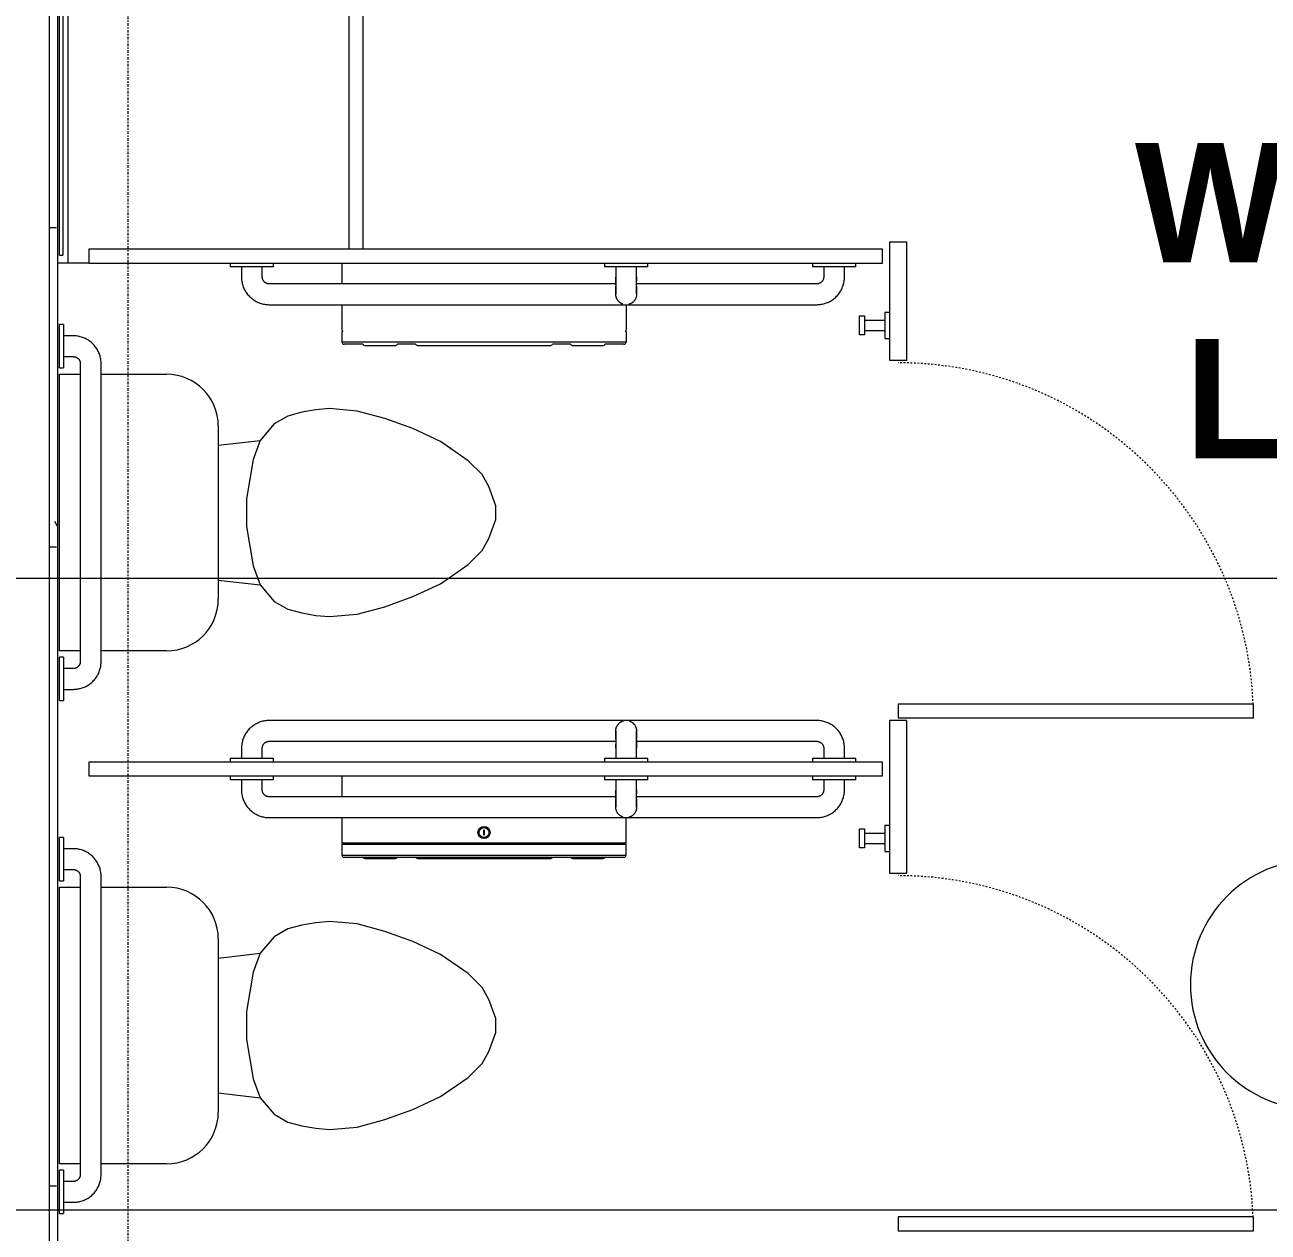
# Model space of a CAD drawing. Header units: inches. Extents: x 23906 to 26777, y -23220 to -20467.
# Drawn here: x 25519.6 to 25609.3, y -22590.2 to -22503.1 of the extents above; entities that cross this region are included whole.
import ezdxf

# ---------------------------------------------------------------- set-up
doc = ezdxf.new("R2010")
doc.units = ezdxf.units.IN
doc.header["$MEASUREMENT"] = 0
for name, pattern in [('Dash', [0.25, 0.125, -0.125]), ('Dash Dot 3_16_', [0.3125, 0.1875, -0.0625, 0, -0.0625]), ('Dash_2_', [0.25, 0.125, -0.125]), ('Grid Line 1_2_', [0.875, 0.5, -0.125, 0.125, -0.125])]:
    doc.linetypes.add(name, pattern=pattern)
for name, color, linetype, lineweight in [('A-ANNO-SYMB', 150, 'Continuous', 9), ('A-AREA-IDEN', 2, 'Continuous', 9), ('A-GENM', 13, 'Continuous', 20), ('A-WALL', 113, 'Continuous', 20), ('A-WALL-IDEN', 211, 'Continuous', 9), ('A-WALL-PATT', 111, 'Continuous', 50), ('G-ANNO-SYMB', 111, 'Continuous', 9), ('I-WALL', 2, 'Continuous', 20), ('P-SANR-FIXT', 6, 'Continuous', 20), ('Q-CASE', 31, 'Continuous', 20), ('Q-SPCQ', 91, 'Continuous', 20), ('Q-SPCQ-HDLN', 91, 'Dash_2_', 9), ('S-GRID', 1, 'Continuous', 9)]:
    doc.layers.add(name, color=color, linetype=linetype, lineweight=lineweight)
doc.styles.add('Century Gothic_B', font='GOTHICB.TTF', dxfattribs={"height": 8.616719})

# ---------------------------------------------------------------- blocks, each defined once
blk = doc.blocks.new('Toilet-Domestic-3D - Toilet-Domestic-3D-V17-Enlarged First Floor Plan _East_')
at = {"layer": 'P-SANR-FIXT', "color": 43, "lineweight": 13}
for p, q in [((-9.976, 19.476), (9.976, 19.476)), ((-9.976, 17.976), (-9.976, 19.476)), ((9.976, 19.476), (9.976, 17.975)), ((-9.976, 11.75), (-9.976, 16.476)), ((9.976, 16.477), (9.976, 11.75)), ((6.25, 8.024), (-6.25, 8.024)), ((-4.862, 8.024), (-5.209, 5)), ((4.862, 8.024), (5.209, 5)), ((-3.836, 5.5), (-5.209, 5)), ((-1, 6), (-3.836, 5.5)), ((1, 6), (-1, 6)), ((3.836, 5.5), (1, 6)), ((5.209, 5), (3.836, 5.5)), ((-5.209, 5), (-6.401, 4)), ((6.401, 4), (5.209, 5)), ((-6.401, 4), (-6.968, 3)), ((6.968, 3), (6.401, 4)), ((-6.968, 3), (-7.236, 2)), ((7.236, 2), (6.968, 3)), ((-7.236, 2), (-7.413, 0.996)), ((7.413, 0.996), (7.236, 2)), ((-7.413, 0.996), (-7.5, 0)), ((7.5, 0), (7.413, 0.996)), ((-7.5, 0), (-7.326, -1.992)), ((7.326, -1.992), (7.5, 0)), ((-7.326, -1.992), (-6.788, -4)), ((6.788, -4), (7.326, -1.992)), ((-6.788, -4), (-6.06, -6)), ((6.06, -6), (6.788, -4)), ((-6.06, -6), (-5.127, -8)), ((5.127, -8), (6.06, -6)), ((-5.127, -8), (-3.74, -10)), ((3.74, -10), (5.127, -8)), ((-3.74, -10), (-2.74, -11)), ((2.74, -11), (3.74, -10)), ((-2.74, -11), (-1.874, -11.5)), ((-1.874, -11.5), (-0.5, -12)), ((0.5, -12), (1.874, -11.5)), ((1.874, -11.5), (2.74, -11)), ((-0.5, -12), (0.5, -12))]:
    blk.add_line(p, q, dxfattribs=at)
for centre, start, end in [((-6.25, 11.75), 180, 270), ((6.25, 11.75), 270, 360)]:
    blk.add_arc(centre, 3.726, start, end, dxfattribs=at)
blk = doc.blocks.new('Partition-Floor_Braced-Bradley_Corp-St_Stl-ADA-N_Stalls - ADA _optional_ _ n Standard Stalls-320692-Enlarged First Floor Plan _East_')
at = {"layer": 'Q-SPCQ', "color": 43, "lineweight": 13}
for p, q in [((142.5, -0.875), (141.5, -0.875)), ((141.5, -0.875), (141.5, -58.125)), ((142.5, -58.125), (142.5, -0.875)), ((179.5, -0.875), (178.5, -0.875)), ((178.5, -0.875), (178.5, -58.125)), ((179.5, -58.125), (179.5, -0.875)), ((141.5, -58.125), (142.5, -58.125)), ((178.5, -58.125), (179.5, -58.125)), ((134.5, -58.625), (134.5, -59.875)), ((145.5, -58.625), (134.5, -58.625)), ((145.5, -59.875), (145.5, -58.625)), ((180, -58.625), (171.5, -58.625)), ((171.5, -58.625), (171.5, -59.875)), ((180, -59.875), (180, -58.625)), ((109.688, -59.25), (108.688, -59.25)), ((108.688, -59.25), (108.688, -84.874)), ((109.688, -84.874), (109.688, -59.25)), ((134.5, -59.875), (145.5, -59.875)), ((146.688, -59.25), (145.688, -59.25)), ((145.688, -59.25), (145.688, -84.874)), ((146.688, -84.874), (146.688, -59.25)), ((171.5, -59.875), (180, -59.875)), ((108.688, -84.874), (109.688, -84.874)), ((145.688, -84.874), (146.688, -84.874))]:
    blk.add_line(p, q, dxfattribs=at)
at = {"layer": 'Q-SPCQ-HDLN', "color": 43, "linetype": 'Dash', "lineweight": 13}
for centre in [(108.688, -59.25), (145.688, -59.25)]:
    blk.add_arc(centre, 25.624, 272.20423, 360, dxfattribs=at)
blk = doc.blocks.new('817_Grab_Bars - 8170-001420-25752-Enlarged First Floor Plan _East_')
at = {"layer": 'Q-SPCQ', "color": 43, "lineweight": 13}
for p, q in [((25495.515, -22688.303), (25456.015, -22688.303)), ((25454.015, -22690.303), (25454.015, -22691.022)), ((25455.515, -22691.022), (25455.515, -22690.303)), ((25456.015, -22689.803), (25469.016, -22689.803)), ((25470.51, -22689.803), (25495.515, -22689.803)), ((25496.015, -22690.303), (25496.015, -22691.022)), ((25497.515, -22691.022), (25497.515, -22690.303)), ((25453.203, -22691.022), (25453.203, -22691.303)), ((25453.203, -22691.022), (25454.765, -22691.022)), ((25454.765, -22691.022), (25456.328, -22691.022)), ((25456.328, -22691.303), (25456.328, -22691.022)), ((25495.203, -22691.022), (25495.203, -22691.303)), ((25495.203, -22691.022), (25496.765, -22691.022)), ((25496.765, -22691.022), (25498.328, -22691.022)), ((25498.328, -22691.303), (25498.328, -22691.022))]:
    blk.add_line(p, q, dxfattribs=at)
at = {"layer": 'Q-SPCQ', "color": 43, "lineweight": 13, "flags": 128}
for points in [[(25456.015, -22688.303), (25455.935, -22688.304), (25455.855, -22688.309), (25455.776, -22688.317), (25455.697, -22688.328), (25455.618, -22688.343), (25455.54, -22688.36), (25455.463, -22688.381), (25455.386, -22688.404), (25455.311, -22688.431), (25455.236, -22688.461), (25455.163, -22688.493), (25455.092, -22688.529), (25455.021, -22688.567), (25454.953, -22688.608), (25454.886, -22688.652), (25454.821, -22688.699), (25454.758, -22688.748), (25454.696, -22688.799), (25454.637, -22688.853), (25454.581, -22688.909), (25454.526, -22688.968), (25454.474, -22689.029), (25454.424, -22689.091), (25454.377, -22689.156), (25454.332, -22689.222), (25454.29, -22689.29), (25454.251, -22689.36), (25454.215, -22689.431), (25454.182, -22689.504), (25454.151, -22689.578), (25454.124, -22689.653), (25454.099, -22689.729), (25454.078, -22689.806), (25454.059, -22689.884), (25454.044, -22689.963), (25454.032, -22690.042), (25454.023, -22690.121), (25454.018, -22690.201), (25454.015, -22690.281), (25454.015, -22690.303)], [(25497.515, -22690.303), (25497.514, -22690.223), (25497.509, -22690.143), (25497.501, -22690.063), (25497.49, -22689.984), (25497.475, -22689.905), (25497.458, -22689.827), (25497.437, -22689.75), (25497.414, -22689.674), (25497.387, -22689.598), (25497.357, -22689.524), (25497.325, -22689.451), (25497.289, -22689.379), (25497.251, -22689.309), (25497.21, -22689.24), (25497.166, -22689.174), (25497.119, -22689.108), (25497.07, -22689.045), (25497.019, -22688.984), (25496.965, -22688.925), (25496.909, -22688.868), (25496.85, -22688.814), (25496.79, -22688.761), (25496.727, -22688.712), (25496.662, -22688.664), (25496.596, -22688.62), (25496.528, -22688.578), (25496.458, -22688.539), (25496.387, -22688.503), (25496.314, -22688.469), (25496.24, -22688.439), (25496.165, -22688.411), (25496.089, -22688.387), (25496.012, -22688.365), (25495.934, -22688.347), (25495.855, -22688.332), (25495.776, -22688.32), (25495.697, -22688.311), (25495.617, -22688.305), (25495.537, -22688.303), (25495.515, -22688.303)], [(25455.515, -22690.303), (25455.516, -22690.283), (25455.517, -22690.263), (25455.519, -22690.243), (25455.522, -22690.223), (25455.525, -22690.203), (25455.53, -22690.184), (25455.535, -22690.165), (25455.541, -22690.146), (25455.547, -22690.127), (25455.555, -22690.108), (25455.563, -22690.09), (25455.572, -22690.072), (25455.581, -22690.054), (25455.592, -22690.037), (25455.603, -22690.02), (25455.614, -22690.004), (25455.626, -22689.988), (25455.639, -22689.973), (25455.653, -22689.958), (25455.667, -22689.944), (25455.681, -22689.93), (25455.697, -22689.917), (25455.712, -22689.905), (25455.728, -22689.893), (25455.745, -22689.882), (25455.762, -22689.872), (25455.78, -22689.862), (25455.797, -22689.853), (25455.816, -22689.844), (25455.834, -22689.837), (25455.853, -22689.83), (25455.872, -22689.824), (25455.891, -22689.818), (25455.911, -22689.814), (25455.93, -22689.81), (25455.95, -22689.807), (25455.97, -22689.805), (25455.99, -22689.803), (25456.01, -22689.803), (25456.015, -22689.803)], [(25495.515, -22689.803), (25495.535, -22689.803), (25495.555, -22689.804), (25495.575, -22689.806), (25495.595, -22689.809), (25495.615, -22689.813), (25495.634, -22689.817), (25495.653, -22689.822), (25495.673, -22689.828), (25495.691, -22689.835), (25495.71, -22689.842), (25495.728, -22689.85), (25495.746, -22689.859), (25495.764, -22689.869), (25495.781, -22689.879), (25495.798, -22689.89), (25495.814, -22689.902), (25495.83, -22689.914), (25495.845, -22689.927), (25495.86, -22689.94), (25495.874, -22689.954), (25495.888, -22689.969), (25495.901, -22689.984), (25495.913, -22690), (25495.925, -22690.016), (25495.936, -22690.033), (25495.946, -22690.05), (25495.956, -22690.067), (25495.965, -22690.085), (25495.974, -22690.103), (25495.981, -22690.122), (25495.988, -22690.14), (25495.994, -22690.159), (25496, -22690.179), (25496.004, -22690.198), (25496.008, -22690.218), (25496.011, -22690.238), (25496.013, -22690.257), (25496.015, -22690.277), (25496.015, -22690.297), (25496.015, -22690.303)]]:
    blk.add_lwpolyline(points, dxfattribs=at)
blk = doc.blocks.new('817_Grab_Bars - 8170-001420-V20-Enlarged First Floor Plan _East_')
at = {"layer": 'Q-SPCQ', "color": 43, "lineweight": 13}
for p, q in [((25574.765, -22688.303), (25535.265, -22688.303)), ((25533.265, -22690.303), (25533.265, -22691.022)), ((25534.765, -22691.022), (25534.765, -22690.303)), ((25535.265, -22689.803), (25560.266, -22689.803)), ((25561.76, -22689.803), (25574.765, -22689.803)), ((25575.265, -22690.303), (25575.265, -22691.022)), ((25576.765, -22691.022), (25576.765, -22690.303)), ((25532.453, -22691.022), (25532.453, -22691.303)), ((25532.453, -22691.022), (25534.015, -22691.022)), ((25534.015, -22691.022), (25535.578, -22691.022)), ((25535.578, -22691.303), (25535.578, -22691.022)), ((25574.453, -22691.022), (25574.453, -22691.303)), ((25574.453, -22691.022), (25576.015, -22691.022)), ((25576.015, -22691.022), (25577.578, -22691.022)), ((25577.578, -22691.303), (25577.578, -22691.022))]:
    blk.add_line(p, q, dxfattribs=at)
at = {"layer": 'Q-SPCQ', "color": 43, "lineweight": 13, "flags": 128}
for points in [[(25535.265, -22688.303), (25535.185, -22688.304), (25535.105, -22688.309), (25535.026, -22688.317), (25534.947, -22688.328), (25534.868, -22688.343), (25534.79, -22688.36), (25534.713, -22688.381), (25534.636, -22688.404), (25534.561, -22688.431), (25534.486, -22688.461), (25534.413, -22688.493), (25534.342, -22688.529), (25534.271, -22688.567), (25534.203, -22688.608), (25534.136, -22688.652), (25534.071, -22688.699), (25534.008, -22688.748), (25533.946, -22688.799), (25533.887, -22688.853), (25533.831, -22688.909), (25533.776, -22688.968), (25533.724, -22689.029), (25533.674, -22689.091), (25533.627, -22689.156), (25533.582, -22689.222), (25533.54, -22689.29), (25533.501, -22689.36), (25533.465, -22689.431), (25533.432, -22689.504), (25533.401, -22689.578), (25533.374, -22689.653), (25533.349, -22689.729), (25533.328, -22689.806), (25533.309, -22689.884), (25533.294, -22689.963), (25533.282, -22690.042), (25533.273, -22690.121), (25533.268, -22690.201), (25533.265, -22690.281), (25533.265, -22690.303)], [(25576.765, -22690.303), (25576.764, -22690.223), (25576.759, -22690.143), (25576.751, -22690.063), (25576.74, -22689.984), (25576.725, -22689.905), (25576.708, -22689.827), (25576.687, -22689.75), (25576.664, -22689.674), (25576.637, -22689.598), (25576.607, -22689.524), (25576.575, -22689.451), (25576.539, -22689.379), (25576.501, -22689.309), (25576.46, -22689.24), (25576.416, -22689.174), (25576.369, -22689.108), (25576.32, -22689.045), (25576.269, -22688.984), (25576.215, -22688.925), (25576.159, -22688.868), (25576.1, -22688.814), (25576.04, -22688.761), (25575.977, -22688.712), (25575.912, -22688.664), (25575.846, -22688.62), (25575.778, -22688.578), (25575.708, -22688.539), (25575.637, -22688.503), (25575.564, -22688.469), (25575.49, -22688.439), (25575.415, -22688.411), (25575.339, -22688.387), (25575.262, -22688.365), (25575.184, -22688.347), (25575.105, -22688.332), (25575.026, -22688.32), (25574.947, -22688.311), (25574.867, -22688.305), (25574.787, -22688.303), (25574.765, -22688.303)], [(25534.765, -22690.303), (25534.766, -22690.283), (25534.767, -22690.263), (25534.769, -22690.243), (25534.772, -22690.223), (25534.775, -22690.203), (25534.78, -22690.184), (25534.785, -22690.165), (25534.791, -22690.146), (25534.797, -22690.127), (25534.805, -22690.108), (25534.813, -22690.09), (25534.822, -22690.072), (25534.831, -22690.054), (25534.842, -22690.037), (25534.853, -22690.02), (25534.864, -22690.004), (25534.876, -22689.988), (25534.889, -22689.973), (25534.903, -22689.958), (25534.917, -22689.944), (25534.931, -22689.93), (25534.947, -22689.917), (25534.962, -22689.905), (25534.978, -22689.893), (25534.995, -22689.882), (25535.012, -22689.872), (25535.03, -22689.862), (25535.047, -22689.853), (25535.066, -22689.844), (25535.084, -22689.837), (25535.103, -22689.83), (25535.122, -22689.824), (25535.141, -22689.818), (25535.161, -22689.814), (25535.18, -22689.81), (25535.2, -22689.807), (25535.22, -22689.805), (25535.24, -22689.803), (25535.26, -22689.803), (25535.265, -22689.803)], [(25574.765, -22689.803), (25574.785, -22689.803), (25574.805, -22689.804), (25574.825, -22689.806), (25574.845, -22689.809), (25574.865, -22689.813), (25574.884, -22689.817), (25574.903, -22689.822), (25574.923, -22689.828), (25574.941, -22689.835), (25574.96, -22689.842), (25574.978, -22689.85), (25574.996, -22689.859), (25575.014, -22689.869), (25575.031, -22689.879), (25575.048, -22689.89), (25575.064, -22689.902), (25575.08, -22689.914), (25575.095, -22689.927), (25575.11, -22689.94), (25575.124, -22689.954), (25575.138, -22689.969), (25575.151, -22689.984), (25575.163, -22690), (25575.175, -22690.016), (25575.186, -22690.033), (25575.196, -22690.05), (25575.206, -22690.067), (25575.215, -22690.085), (25575.224, -22690.103), (25575.231, -22690.122), (25575.238, -22690.14), (25575.244, -22690.159), (25575.25, -22690.179), (25575.254, -22690.198), (25575.258, -22690.218), (25575.261, -22690.238), (25575.263, -22690.257), (25575.265, -22690.277), (25575.265, -22690.297), (25575.265, -22690.303)]]:
    blk.add_lwpolyline(points, dxfattribs=at)
blk = doc.blocks.new('817_Grab_Bars - 8170-001420-V23-Enlarged First Floor Plan _East_')
at = {"layer": 'Q-SPCQ', "color": 43, "lineweight": 13}
for p, q in [((25495.515, -22627.303), (25456.015, -22627.303)), ((25454.015, -22629.303), (25454.015, -22630.022)), ((25455.515, -22630.022), (25455.515, -22629.303)), ((25456.015, -22628.803), (25469.016, -22628.803)), ((25470.51, -22628.803), (25495.515, -22628.803)), ((25496.015, -22629.303), (25496.015, -22630.022)), ((25497.515, -22630.022), (25497.515, -22629.303)), ((25453.203, -22630.022), (25453.203, -22630.303)), ((25453.203, -22630.022), (25454.765, -22630.022)), ((25454.765, -22630.022), (25456.328, -22630.022)), ((25456.328, -22630.303), (25456.328, -22630.022)), ((25495.203, -22630.022), (25495.203, -22630.303)), ((25495.203, -22630.022), (25496.765, -22630.022)), ((25496.765, -22630.022), (25498.328, -22630.022)), ((25498.328, -22630.303), (25498.328, -22630.022))]:
    blk.add_line(p, q, dxfattribs=at)
at = {"layer": 'Q-SPCQ', "color": 43, "lineweight": 13, "flags": 128}
for points in [[(25456.015, -22627.303), (25455.935, -22627.304), (25455.855, -22627.309), (25455.776, -22627.317), (25455.697, -22627.328), (25455.618, -22627.343), (25455.54, -22627.36), (25455.463, -22627.381), (25455.386, -22627.404), (25455.311, -22627.431), (25455.236, -22627.461), (25455.163, -22627.493), (25455.092, -22627.529), (25455.021, -22627.567), (25454.953, -22627.608), (25454.886, -22627.652), (25454.821, -22627.699), (25454.758, -22627.748), (25454.696, -22627.799), (25454.637, -22627.853), (25454.581, -22627.909), (25454.526, -22627.968), (25454.474, -22628.029), (25454.424, -22628.091), (25454.377, -22628.156), (25454.332, -22628.222), (25454.29, -22628.29), (25454.251, -22628.36), (25454.215, -22628.431), (25454.182, -22628.504), (25454.151, -22628.578), (25454.124, -22628.653), (25454.099, -22628.729), (25454.078, -22628.806), (25454.059, -22628.884), (25454.044, -22628.963), (25454.032, -22629.042), (25454.023, -22629.121), (25454.018, -22629.201), (25454.015, -22629.281), (25454.015, -22629.303)], [(25497.515, -22629.303), (25497.514, -22629.223), (25497.509, -22629.143), (25497.501, -22629.063), (25497.49, -22628.984), (25497.475, -22628.905), (25497.458, -22628.827), (25497.437, -22628.75), (25497.414, -22628.674), (25497.387, -22628.598), (25497.357, -22628.524), (25497.325, -22628.451), (25497.289, -22628.379), (25497.251, -22628.309), (25497.21, -22628.24), (25497.166, -22628.174), (25497.119, -22628.108), (25497.07, -22628.045), (25497.019, -22627.984), (25496.965, -22627.925), (25496.909, -22627.868), (25496.85, -22627.814), (25496.79, -22627.761), (25496.727, -22627.712), (25496.662, -22627.664), (25496.596, -22627.62), (25496.528, -22627.578), (25496.458, -22627.539), (25496.387, -22627.503), (25496.314, -22627.469), (25496.24, -22627.439), (25496.165, -22627.411), (25496.089, -22627.387), (25496.012, -22627.365), (25495.934, -22627.347), (25495.855, -22627.332), (25495.776, -22627.32), (25495.697, -22627.311), (25495.617, -22627.305), (25495.537, -22627.303), (25495.515, -22627.303)], [(25455.515, -22629.303), (25455.516, -22629.283), (25455.517, -22629.263), (25455.519, -22629.243), (25455.522, -22629.223), (25455.525, -22629.203), (25455.53, -22629.184), (25455.535, -22629.165), (25455.541, -22629.146), (25455.547, -22629.127), (25455.555, -22629.108), (25455.563, -22629.09), (25455.572, -22629.072), (25455.581, -22629.054), (25455.592, -22629.037), (25455.603, -22629.02), (25455.614, -22629.004), (25455.626, -22628.988), (25455.639, -22628.973), (25455.653, -22628.958), (25455.667, -22628.944), (25455.681, -22628.93), (25455.697, -22628.917), (25455.712, -22628.905), (25455.728, -22628.893), (25455.745, -22628.882), (25455.762, -22628.872), (25455.78, -22628.862), (25455.797, -22628.853), (25455.816, -22628.844), (25455.834, -22628.837), (25455.853, -22628.83), (25455.872, -22628.824), (25455.891, -22628.818), (25455.911, -22628.814), (25455.93, -22628.81), (25455.95, -22628.807), (25455.97, -22628.805), (25455.99, -22628.803), (25456.01, -22628.803), (25456.015, -22628.803)], [(25495.515, -22628.803), (25495.535, -22628.803), (25495.555, -22628.804), (25495.575, -22628.806), (25495.595, -22628.809), (25495.615, -22628.813), (25495.634, -22628.817), (25495.653, -22628.822), (25495.673, -22628.828), (25495.691, -22628.835), (25495.71, -22628.842), (25495.728, -22628.85), (25495.746, -22628.859), (25495.764, -22628.869), (25495.781, -22628.879), (25495.798, -22628.89), (25495.814, -22628.902), (25495.83, -22628.914), (25495.845, -22628.927), (25495.86, -22628.94), (25495.874, -22628.954), (25495.888, -22628.969), (25495.901, -22628.984), (25495.913, -22629), (25495.925, -22629.016), (25495.936, -22629.033), (25495.946, -22629.05), (25495.956, -22629.067), (25495.965, -22629.085), (25495.974, -22629.103), (25495.981, -22629.122), (25495.988, -22629.14), (25495.994, -22629.159), (25496, -22629.179), (25496.004, -22629.198), (25496.008, -22629.218), (25496.011, -22629.238), (25496.013, -22629.257), (25496.015, -22629.277), (25496.015, -22629.297), (25496.015, -22629.303)]]:
    blk.add_lwpolyline(points, dxfattribs=at)
blk = doc.blocks.new('Dispenser-Toilet_Tissue-Frost_Products_LTD_-Jumbo-169 - Steel-Brushed-Stainless_Steel-39538-Enlarged First Floor Plan _East_')
at = {"layer": 'Q-SPCQ', "color": 43, "lineweight": 13}
for p, q in [((25490.264, -22685.603), (25469.767, -22685.603)), ((25469.767, -22685.603), (25469.767, -22686.372)), ((25471.279, -22685.443), (25469.927, -22685.443)), ((25488.754, -22685.443), (25471.279, -22685.443)), ((25473.611, -22685.343), (25471.44, -22685.343)), ((25475.079, -22685.443), (25473.772, -22685.443)), ((25484.77, -22685.343), (25475.263, -22685.343)), ((25486.261, -22685.443), (25484.954, -22685.443)), ((25488.593, -22685.343), (25486.422, -22685.343)), ((25490.107, -22685.443), (25488.754, -22685.443)), ((25490.264, -22686.372), (25490.264, -22685.603)), ((25469.767, -22686.372), (25469.827, -22686.372)), ((25469.767, -22686.463), (25490.264, -22686.463)), ((25469.767, -22686.463), (25469.767, -22688.303)), ((25469.827, -22686.372), (25490.207, -22686.372)), ((25469.827, -22686.372), (25469.827, -22686.403)), ((25490.207, -22686.403), (25469.827, -22686.403)), ((25480.057, -22687.063), (25479.975, -22687.063)), ((25479.975, -22687.063), (25479.975, -22687.4)), ((25480.057, -22687.4), (25480.057, -22687.063)), ((25490.207, -22686.403), (25490.207, -22686.372)), ((25490.207, -22686.372), (25490.264, -22686.372)), ((25490.264, -22688.303), (25490.264, -22686.463)), ((25479.975, -22687.4), (25480.057, -22687.4)), ((25490.264, -22691.303), (25490.264, -22689.799))]:
    blk.add_line(p, q, dxfattribs=at)
for radius in [0.438, 0.358]:
    blk.add_circle((25480.017, -22687.221), radius, dxfattribs=at)
for centre, radius, start, end in [((25469.927, -22685.603), 0.16, 90, 180), ((25471.44, -22685.523), 0.18, 90, 153.6122), ((25472.993, -22685.458), 0.118, 100.8116, 172.35689), ((25472.99, -22685.493), 0.151, 19.63407, 87.32096), ((25473.013, -22685.493), 0.151, 19.63407, 86.83311), ((25473.021, -22685.523), 0.18, 26.3878, 90), ((25473.593, -22685.46), 0.119, 100.04014, 171.51951), ((25473.593, -22685.493), 0.151, 19.63407, 87.32096), ((25473.601, -22685.493), 0.151, 19.63407, 87.32096), ((25473.611, -22685.523), 0.18, 26.3878, 90), ((25475.263, -22685.563), 0.22, 90, 146.94427), ((25484.77, -22685.563), 0.22, 33.05573, 90), ((25486.422, -22685.523), 0.18, 90, 153.6122), ((25486.432, -22685.493), 0.151, 92.67904, 160.36593), ((25486.441, -22685.493), 0.151, 92.67904, 160.36593), ((25486.44, -22685.46), 0.119, 8.48049, 79.95986), ((25487.012, -22685.523), 0.18, 90, 153.60843), ((25487.02, -22685.493), 0.151, 93.16673, 160.37261), ((25487.043, -22685.493), 0.151, 92.67904, 160.36528), ((25487.04, -22685.458), 0.118, 7.64311, 79.1884), ((25488.593, -22685.523), 0.18, 26.3878, 90), ((25490.104, -22685.603), 0.16, 0, 89.00189), ((25469.827, -22686.463), 0.06, 90, 180), ((25490.204, -22686.463), 0.0601, 0, 87.31847)]:
    blk.add_arc(centre, radius, start, end, dxfattribs=at)
blk = doc.blocks.new('Dispenser-Toilet_Tissue-Frost_Products_LTD_-Jumbo-169 - Steel-Brushed-Stainless_Steel-V30-Enlarged First Floor Plan _East_')
at = {"layer": 'Q-SPCQ', "color": 43, "lineweight": 13}
for p, q in [((25542.517, -22521.803), (25542.517, -22520.303)), ((25542.517, -22525.143), (25542.517, -22523.303)), ((25563.014, -22523.303), (25563.014, -22525.143)), ((25542.517, -22526.003), (25542.517, -22525.234)), ((25542.517, -22525.234), (25542.577, -22525.234)), ((25542.577, -22525.234), (25542.577, -22525.203)), ((25562.957, -22525.203), (25562.957, -22525.234)), ((25562.957, -22525.234), (25563.014, -22525.234)), ((25563.014, -22525.234), (25563.014, -22526.003)), ((25563.014, -22526.003), (25542.517, -22526.003)), ((25544.029, -22526.163), (25542.677, -22526.163)), ((25546.361, -22526.263), (25544.19, -22526.263)), ((25547.829, -22526.163), (25546.522, -22526.163)), ((25557.52, -22526.263), (25548.013, -22526.263)), ((25559.011, -22526.163), (25557.704, -22526.163)), ((25561.343, -22526.263), (25559.172, -22526.263)), ((25562.857, -22526.163), (25561.504, -22526.163))]:
    blk.add_line(p, q, dxfattribs=at)
for centre, radius, start, end in [((25542.577, -22525.143), 0.06, 180, 270), ((25562.954, -22525.143), 0.0601, 272.68153, 0), ((25542.677, -22526.003), 0.16, 180, 270), ((25544.19, -22526.083), 0.18, 206.3878, 270), ((25546.351, -22526.112), 0.151, 272.67904, 306.52249), ((25546.361, -22526.083), 0.18, 270, 333.6122), ((25546.343, -22526.112), 0.151, 283.50406, 306.52249), ((25548.013, -22526.043), 0.22, 213.05573, 270), ((25557.52, -22526.043), 0.22, 270, 326.94427), ((25559.172, -22526.083), 0.18, 206.3878, 270), ((25559.182, -22526.112), 0.151, 233.47751, 267.32096), ((25559.191, -22526.112), 0.151, 233.47751, 256.49594), ((25561.343, -22526.083), 0.18, 270, 333.6122), ((25562.854, -22526.003), 0.16, 270.99811, 0)]:
    blk.add_arc(centre, radius, start, end, dxfattribs=at)
blk = doc.blocks.new('817_Grab_Bars - 8170-001240-V33-Enlarged First Floor Plan _East_')
at = {"layer": 'Q-SPCQ', "color": 43, "lineweight": 13}
for p, q in [((25522.421, -22561.74), (25522.14, -22561.74)), ((25522.14, -22563.303), (25522.14, -22561.74)), ((25522.421, -22561.74), (25522.421, -22563.303)), ((25522.14, -22564.865), (25522.14, -22563.303)), ((25523.14, -22562.553), (25522.421, -22562.553)), ((25522.421, -22563.303), (25522.421, -22564.865)), ((25522.421, -22564.053), (25523.14, -22564.053)), ((25522.14, -22564.865), (25522.421, -22564.865)), ((25523.64, -22564.553), (25523.64, -22586.053)), ((25525.14, -22586.053), (25525.14, -22564.553)), ((25522.421, -22585.74), (25522.14, -22585.74)), ((25522.14, -22587.303), (25522.14, -22585.74)), ((25522.421, -22585.74), (25522.421, -22587.303)), ((25523.14, -22586.553), (25522.421, -22586.553)), ((25522.14, -22588.865), (25522.14, -22587.303)), ((25522.421, -22587.303), (25522.421, -22588.865)), ((25522.421, -22588.053), (25523.14, -22588.053)), ((25522.14, -22588.865), (25522.421, -22588.865))]:
    blk.add_line(p, q, dxfattribs=at)
at = {"layer": 'Q-SPCQ', "color": 43, "lineweight": 13, "flags": 128}
for points in [[(25525.14, -22564.553), (25525.139, -22564.473), (25525.134, -22564.393), (25525.126, -22564.313), (25525.115, -22564.234), (25525.1, -22564.155), (25525.083, -22564.077), (25525.062, -22564), (25525.039, -22563.924), (25525.012, -22563.848), (25524.982, -22563.774), (25524.95, -22563.701), (25524.914, -22563.629), (25524.876, -22563.559), (25524.835, -22563.49), (25524.791, -22563.424), (25524.744, -22563.358), (25524.695, -22563.295), (25524.644, -22563.234), (25524.59, -22563.175), (25524.534, -22563.118), (25524.475, -22563.064), (25524.415, -22563.011), (25524.352, -22562.962), (25524.287, -22562.914), (25524.221, -22562.87), (25524.153, -22562.828), (25524.083, -22562.789), (25524.012, -22562.753), (25523.939, -22562.719), (25523.865, -22562.689), (25523.79, -22562.661), (25523.714, -22562.637), (25523.637, -22562.615), (25523.559, -22562.597), (25523.48, -22562.582), (25523.401, -22562.57), (25523.322, -22562.561), (25523.242, -22562.555), (25523.162, -22562.553), (25523.14, -22562.553)], [(25523.14, -22564.053), (25523.16, -22564.053), (25523.18, -22564.054), (25523.2, -22564.056), (25523.22, -22564.059), (25523.24, -22564.063), (25523.259, -22564.067), (25523.278, -22564.072), (25523.298, -22564.078), (25523.316, -22564.085), (25523.335, -22564.092), (25523.353, -22564.1), (25523.371, -22564.109), (25523.389, -22564.119), (25523.406, -22564.129), (25523.423, -22564.14), (25523.439, -22564.152), (25523.455, -22564.164), (25523.47, -22564.177), (25523.485, -22564.19), (25523.499, -22564.204), (25523.513, -22564.219), (25523.526, -22564.234), (25523.538, -22564.25), (25523.55, -22564.266), (25523.561, -22564.283), (25523.571, -22564.3), (25523.581, -22564.317), (25523.59, -22564.335), (25523.599, -22564.353), (25523.606, -22564.372), (25523.613, -22564.39), (25523.619, -22564.409), (25523.625, -22564.429), (25523.629, -22564.448), (25523.633, -22564.468), (25523.636, -22564.488), (25523.638, -22564.507), (25523.64, -22564.527), (25523.64, -22564.547), (25523.64, -22564.553)], [(25523.14, -22588.053), (25523.22, -22588.051), (25523.3, -22588.046), (25523.38, -22588.038), (25523.459, -22588.027), (25523.538, -22588.013), (25523.616, -22587.995), (25523.693, -22587.975), (25523.769, -22587.951), (25523.845, -22587.925), (25523.919, -22587.895), (25523.992, -22587.862), (25524.064, -22587.827), (25524.134, -22587.788), (25524.203, -22587.747), (25524.27, -22587.703), (25524.335, -22587.657), (25524.398, -22587.608), (25524.459, -22587.556), (25524.518, -22587.502), (25524.575, -22587.446), (25524.63, -22587.388), (25524.682, -22587.327), (25524.731, -22587.264), (25524.779, -22587.2), (25524.823, -22587.133), (25524.865, -22587.065), (25524.904, -22586.995), (25524.94, -22586.924), (25524.974, -22586.851), (25525.004, -22586.778), (25525.032, -22586.702), (25525.056, -22586.626), (25525.078, -22586.549), (25525.096, -22586.471), (25525.111, -22586.393), (25525.123, -22586.314), (25525.132, -22586.234), (25525.138, -22586.154), (25525.14, -22586.074), (25525.14, -22586.053)], [(25523.64, -22586.053), (25523.64, -22586.073), (25523.639, -22586.093), (25523.637, -22586.113), (25523.634, -22586.132), (25523.63, -22586.152), (25523.626, -22586.172), (25523.621, -22586.191), (25523.615, -22586.21), (25523.608, -22586.229), (25523.601, -22586.248), (25523.593, -22586.266), (25523.584, -22586.284), (25523.574, -22586.301), (25523.564, -22586.318), (25523.553, -22586.335), (25523.541, -22586.351), (25523.529, -22586.367), (25523.516, -22586.383), (25523.503, -22586.397), (25523.489, -22586.411), (25523.474, -22586.425), (25523.459, -22586.438), (25523.443, -22586.451), (25523.427, -22586.462), (25523.41, -22586.474), (25523.393, -22586.484), (25523.376, -22586.494), (25523.358, -22586.503), (25523.34, -22586.511), (25523.321, -22586.519), (25523.303, -22586.526), (25523.284, -22586.532), (25523.264, -22586.537), (25523.245, -22586.542), (25523.225, -22586.546), (25523.205, -22586.549), (25523.186, -22586.551), (25523.166, -22586.552), (25523.146, -22586.553), (25523.14, -22586.553)]]:
    blk.add_lwpolyline(points, dxfattribs=at)
blk = doc.blocks.new('817_Grab_Bars - 8170-001180-V34-Enlarged First Floor Plan _East_')
at = {"layer": 'Q-SPCQ', "color": 43, "lineweight": 13}
for p, q in [((25468.203, -22631.303), (25468.203, -22631.584)), ((25471.328, -22631.584), (25471.328, -22631.303)), ((25471.328, -22631.584), (25468.203, -22631.584)), ((25469.015, -22631.584), (25469.015, -22632.303)), ((25470.515, -22632.303), (25470.515, -22631.584))]:
    blk.add_line(p, q, dxfattribs=at)
at = {"layer": 'Q-SPCQ', "color": 43, "lineweight": 13, "flags": 128}
for points in [[(25469.015, -22632.303), (25469.015, -22632.353), (25469.015, -22632.403), (25469.015, -22632.452), (25469.015, -22632.502), (25469.015, -22632.551), (25469.015, -22632.6), (25469.015, -22632.648), (25469.015, -22632.696), (25469.015, -22632.743), (25469.015, -22632.79), (25469.015, -22632.835), (25469.015, -22632.88), (25469.015, -22632.924), (25469.015, -22632.967), (25469.015, -22633.009), (25469.015, -22633.049), (25469.015, -22633.089), (25469.015, -22633.127), (25469.015, -22633.164), (25469.015, -22633.2), (25469.015, -22633.234), (25469.015, -22633.266), (25469.015, -22633.297), (25469.015, -22633.327), (25469.015, -22633.355), (25469.015, -22633.381), (25469.015, -22633.405), (25469.015, -22633.428), (25469.015, -22633.449), (25469.015, -22633.468), (25469.015, -22633.485), (25469.015, -22633.5), (25469.015, -22633.514), (25469.015, -22633.525), (25469.015, -22633.535), (25469.015, -22633.542), (25469.015, -22633.548), (25469.015, -22633.551), (25469.015, -22633.553)], [(25469.015, -22632.892), (25469.015, -22632.847), (25469.015, -22632.802), (25469.015, -22632.756), (25469.015, -22632.709), (25469.015, -22632.661), (25469.015, -22632.613), (25469.015, -22632.564), (25469.015, -22632.515), (25469.015, -22632.466), (25469.015, -22632.416), (25469.015, -22632.366), (25469.015, -22632.316)], [(25470.515, -22633.553), (25470.515, -22633.552), (25470.515, -22633.549), (25470.515, -22633.544), (25470.515, -22633.537), (25470.515, -22633.528), (25470.515, -22633.517), (25470.515, -22633.504), (25470.515, -22633.489), (25470.515, -22633.473), (25470.515, -22633.454), (25470.515, -22633.434), (25470.515, -22633.412), (25470.515, -22633.388), (25470.515, -22633.362), (25470.515, -22633.334), (25470.515, -22633.305), (25470.515, -22633.275), (25470.515, -22633.243), (25470.515, -22633.209), (25470.515, -22633.174), (25470.515, -22633.137), (25470.515, -22633.099), (25470.515, -22633.06), (25470.515, -22633.02), (25470.515, -22632.978), (25470.515, -22632.936), (25470.515, -22632.892), (25470.515, -22632.847), (25470.515, -22632.802), (25470.515, -22632.756), (25470.515, -22632.709), (25470.515, -22632.661), (25470.515, -22632.613), (25470.515, -22632.564), (25470.515, -22632.515), (25470.515, -22632.466), (25470.515, -22632.416), (25470.515, -22632.366), (25470.515, -22632.316), (25470.515, -22632.303)], [(25470.515, -22632.303), (25470.515, -22632.353), (25470.515, -22632.403), (25470.515, -22632.452), (25470.515, -22632.502), (25470.515, -22632.551), (25470.515, -22632.6)], [(25469.015, -22633.553), (25469.015, -22633.552), (25469.015, -22633.549), (25469.015, -22633.544), (25469.015, -22633.537), (25469.015, -22633.528), (25469.015, -22633.517), (25469.015, -22633.504), (25469.015, -22633.489), (25469.015, -22633.473), (25469.015, -22633.454), (25469.015, -22633.434), (25469.015, -22633.412), (25469.015, -22633.388), (25469.015, -22633.362), (25469.015, -22633.334), (25469.015, -22633.305), (25469.015, -22633.275), (25469.015, -22633.243), (25469.015, -22633.209), (25469.015, -22633.174), (25469.015, -22633.137), (25469.015, -22633.099), (25469.015, -22633.06), (25469.015, -22633.02), (25469.015, -22632.978)], [(25470.515, -22632.967), (25470.515, -22633.009), (25470.515, -22633.049), (25470.515, -22633.089), (25470.515, -22633.127), (25470.515, -22633.164), (25470.515, -22633.2), (25470.515, -22633.234), (25470.515, -22633.266), (25470.515, -22633.297), (25470.515, -22633.327), (25470.515, -22633.355), (25470.515, -22633.381), (25470.515, -22633.405), (25470.515, -22633.428), (25470.515, -22633.449), (25470.515, -22633.468), (25470.515, -22633.485), (25470.515, -22633.5), (25470.515, -22633.514), (25470.515, -22633.525), (25470.515, -22633.535), (25470.515, -22633.542), (25470.515, -22633.548), (25470.515, -22633.551), (25470.515, -22633.553)], [(25469.529, -22634.265), (25469.501, -22634.255), (25469.473, -22634.244), (25469.446, -22634.231), (25469.419, -22634.218), (25469.393, -22634.204), (25469.367, -22634.188), (25469.342, -22634.172), (25469.317, -22634.154), (25469.294, -22634.136), (25469.271, -22634.117), (25469.249, -22634.096), (25469.227, -22634.075), (25469.207, -22634.053), (25469.187, -22634.031), (25469.169, -22634.007), (25469.151, -22633.983), (25469.134, -22633.958), (25469.118, -22633.932), (25469.104, -22633.906), (25469.09, -22633.88), (25469.078, -22633.852), (25469.066, -22633.825), (25469.056, -22633.796), (25469.047, -22633.768), (25469.039, -22633.739), (25469.032, -22633.71), (25469.026, -22633.68), (25469.022, -22633.651), (25469.018, -22633.621), (25469.016, -22633.591), (25469.015, -22633.561), (25469.015, -22633.553)], [(25470.515, -22633.553), (25470.515, -22633.583), (25470.513, -22633.613), (25470.51, -22633.643), (25470.506, -22633.672), (25470.5, -22633.702), (25470.494, -22633.731), (25470.486, -22633.76), (25470.477, -22633.789), (25470.467, -22633.817), (25470.456, -22633.845), (25470.444, -22633.872), (25470.43, -22633.899), (25470.416, -22633.925), (25470.401, -22633.951), (25470.384, -22633.976), (25470.367, -22634.001), (25470.348, -22634.024), (25470.329, -22634.047), (25470.309, -22634.07), (25470.288, -22634.091), (25470.266, -22634.111), (25470.243, -22634.131), (25470.22, -22634.15), (25470.195, -22634.167), (25470.17, -22634.184), (25470.145, -22634.2), (25470.119, -22634.214), (25470.092, -22634.228), (25470.065, -22634.24), (25470.037, -22634.252), (25470.009, -22634.262), (25469.98, -22634.271), (25469.951, -22634.279)]]:
    blk.add_lwpolyline(points, dxfattribs=at)
blk = doc.blocks.new('Robe_hook_5552 - Coat_hook_5552-V37-Enlarged First Floor Plan _East_')
at = {"layer": 'A-GENM', "color": 43, "lineweight": 13}
for p, q in [((-0.937, 0), (-0.937, -0.35)), ((-0.937, -0.35), (0.938, -0.35)), ((-0.375, -1.813), (-0.375, -0.35)), ((0.375, -1.813), (0.375, -0.35)), ((0.938, -0.35), (0.938, 0)), ((-0.688, -2.163), (-0.688, -1.813)), ((-0.688, -1.813), (0.688, -1.813)), ((0.688, -2.163), (-0.688, -2.163)), ((0.688, -1.813), (0.688, -2.163))]:
    blk.add_line(p, q, dxfattribs=at)
blk = doc.blocks.new('Bradley-Washroom_Accessories-Mirrors-747_Standard - 84_ x 36_ _ BradEX-219120-Enlarged First Floor Plan _East_')
at = {"layer": 'Q-SPCQ', "color": 43, "lineweight": 13}
for p, q in [((25522.14, -22455.74), (25522.14, -22435.74)), ((25522.39, -22435.74), (25522.14, -22435.74)), ((25522.39, -22435.74), (25522.39, -22455.74)), ((25522.14, -22455.74), (25522.421, -22455.74)), ((25522.14, -22457.74), (25522.14, -22455.74)), ((25522.421, -22457.74), (25522.421, -22455.74)), ((25522.421, -22457.74), (25522.14, -22457.74)), ((25522.14, -22497.74), (25522.14, -22457.74)), ((25522.39, -22457.74), (25522.39, -22497.74)), ((25522.14, -22497.74), (25522.421, -22497.74)), ((25522.14, -22499.74), (25522.14, -22497.74)), ((25522.421, -22499.74), (25522.421, -22497.74)), ((25522.421, -22499.74), (25522.14, -22499.74)), ((25522.14, -22519.74), (25522.14, -22499.74)), ((25522.39, -22499.74), (25522.39, -22519.74)), ((25522.14, -22519.74), (25522.39, -22519.74))]:
    blk.add_line(p, q, dxfattribs=at)
blk = doc.blocks.new('Counter Top - 24_ Depth-194481-Enlarged First Floor Plan _East_')
at = {"layer": 'Q-CASE', "color": 43, "lineweight": 13}
for p, q in [((-47.262, 22), (36.863, 22)), ((37.863, 2.25), (37.863, 0)), ((37.863, 0.75), (-47.262, 0.75))]:
    blk.add_line(p, q, dxfattribs=at)
blk = doc.blocks.new('KNEE PROTECTOR6 - KNEE PROTECTOR-203797-Enlarged First Floor Plan _East_')
at = {"layer": 'Q-CASE', "color": 43, "lineweight": 13}
for p, q in [((-28132.407, -9330.82), (-28216.532, -9330.82)), ((-28132.407, -9331.82), (-28216.532, -9331.82))]:
    blk.add_line(p, q, dxfattribs=at)
blk = doc.blocks.new('Locker Rooms and Restrooms_rvt-1-Enlarged First Floor Plan _East_')
at = {"layer": 'A-WALL-PATT', "lineweight": 9}
h = blk.add_hatch(dxfattribs=at)
h.set_pattern_fill('FP_8', color=8, style=0, pattern_type=2)
h.set_pattern_definition([(0, (0, 0), (30.72, 7.68), [1.267, -21.773, 1.267, -21.773, -122.88]), (0, (0, 0), (30.72, 7.68), [-46.08, 1.267, -44.813, 1.267, -21.773, -53.76]), (0, (0, 0), (30.72, 7.68), [-115.2, 1.267, -14.093, 1.267, -37.133]), (120, (11.52, 3.84), (-22.0110751, 22.7643004), [1.267, -21.773, 1.267, -21.773, -122.88]), (120, (11.52, 3.84), (-22.0110751, 22.7643004), [-46.08, 1.267, -44.813, 1.267, -21.773, -53.76]), (120, (11.52, 3.84), (-22.0110751, 22.7643004), [-115.2, 1.267, -14.093, 1.267, -37.133]), (240, (15.36, 19.2), (-8.7089249, -30.4443004), [1.267, -21.773, 1.267, -21.773, -122.88]), (240, (15.36, 19.2), (-8.7089249, -30.4443004), [-46.08, 1.267, -44.813, 1.267, -21.773, -53.76]), (240, (15.36, 19.2), (-8.7089249, -30.4443004), [-115.2, 1.267, -14.093, 1.267, -37.133])])
h.paths.add_polyline_path([(25522.015, -22691.303), (25522.015, -22435.178), (25521.39, -22435.178), (25521.4, -22691.303)], flags=0)
at = {"layer": 'A-WALL', "color": 7}
blk.add_line((25521.39, -22435.178), (25521.39, -22691.303), dxfattribs=at)
at = {"layer": 'I-WALL', "color": 7}
blk.add_line((25522.015, -22691.303), (25522.015, -22435.178), dxfattribs=at)
at = {"color": 43, "lineweight": 13}
for name, p, rotation in [('Counter Top - 24_ Depth-194481-Enlarged First Floor Plan _East_', (25522.015, -22482.44), 270.0000000000002), ('KNEE PROTECTOR6 - KNEE PROTECTOR-203797-Enlarged First Floor Plan _East_', (16212.195, 5697.23), 89.9999999999974), ('Partition-Floor_Braced-Bradley_Corp-St_Stl-ADA-N_Stalls - ADA _optional_ _ n Standard Stalls-320692-Enlarged First Floor Plan _East_', (25523.39, -22698.803), 90.00000000000044), ('817_Grab_Bars - 8170-001420-V23-Enlarged First Floor Plan _East_', (51032.78, -45150.606), 180), ('Robe_hook_5552 - Coat_hook_5552-V37-Enlarged First Floor Plan _East_', (25582.016, -22524.803), 269.9999999999997), ('Toilet-Domestic-3D - Toilet-Domestic-3D-V17-Enlarged First Floor Plan _East_', (25541.616, -22538.303), 89.99999999999991), ('817_Grab_Bars - 8170-001180-V34-Enlarged First Floor Plan _East_', (51032.78, -45187.606), 180), ('817_Grab_Bars - 8170-001420-25752-Enlarged First Floor Plan _East_', (51032.78, -45248.606), 180), ('Dispenser-Toilet_Tissue-Frost_Products_LTD_-Jumbo-169 - Steel-Brushed-Stainless_Steel-39538-Enlarged First Floor Plan _East_', (51032.78, -45248.606), 180), ('Robe_hook_5552 - Coat_hook_5552-V37-Enlarged First Floor Plan _East_', (25582.016, -22561.803), 269.9999999999997), ('Toilet-Domestic-3D - Toilet-Domestic-3D-V17-Enlarged First Floor Plan _East_', (25541.616, -22575.303), 89.99999999999991)]:
    blk.add_blockref(name, p, dxfattribs=dict(at, rotation=rotation))
for name, p in [('Bradley-Washroom_Accessories-Mirrors-747_Standard - 84_ x 36_ _ BradEX-219120-Enlarged First Floor Plan _East_', (0, 0)), ('Dispenser-Toilet_Tissue-Frost_Products_LTD_-Jumbo-169 - Steel-Brushed-Stainless_Steel-V30-Enlarged First Floor Plan _East_', (0, 0)), ('817_Grab_Bars - 8170-001180-V34-Enlarged First Floor Plan _East_', (93.25, 111)), ('817_Grab_Bars - 8170-001240-V33-Enlarged First Floor Plan _East_', (0, 37)), ('817_Grab_Bars - 8170-001420-V20-Enlarged First Floor Plan _East_', (2, 135)), ('817_Grab_Bars - 8170-001180-V34-Enlarged First Floor Plan _East_', (93.25, 74)), ('817_Grab_Bars - 8170-001240-V33-Enlarged First Floor Plan _East_', (0, 0))]:
    blk.add_blockref(name, p, dxfattribs=at)
blk = doc.blocks.new('Wall Tag - 1_4_-1369832-Enlarged First Floor Plan _East_')
at = {"layer": 'A-WALL-IDEN', "color": 153}
for p, q in [((-0.08224, 0.09681), (0.10526, 0.09681)), ((0.10526, 0.09681), (-0.08224, 0.09681)), ((-0.08224, -0.09069), (0.10526, -0.09069)), ((-0.08224, -0.09069), (0.10526, -0.09069))]:
    blk.add_line(p, q, dxfattribs=at)
for centre, start, end in [((-0.08224, 0.00306), 90, 270), ((-0.08224, 0.00306), 90, 270), ((0.10526, 0.00306), 270, 90), ((0.10526, 0.00306), 270, 90)]:
    blk.add_arc(centre, 0.09375, start, end, dxfattribs=at)

msp = doc.modelspace()

# ---------------------------------------------------------------- linework, layer by layer
at = {"layer": 'A-ANNO-SYMB', "linetype": 'Dash Dot 3_16_'}
msp.add_line((25527.08378, -22689.41425), (25527.08378, -22342.94945), dxfattribs=at)
at = {"layer": 'G-ANNO-SYMB'}
msp.add_line((26490.38628, -22588.63029), (23915.42951, -22588.63029), dxfattribs=at)
at = {"layer": 'S-GRID', "linetype": 'Grid Line 1_2_'}
for p, q in [((26486.39177, -22543.05281), (24012.51838, -22543.05281)), ((26583.90261, -22543.05281), (24110.3815, -22543.05281))]:
    msp.add_line(p, q, dxfattribs=at)

# ---------------------------------------------------------------- block references
at = {"lineweight": 5}
msp.add_blockref('Locker Rooms and Restrooms_rvt-1-Enlarged First Floor Plan _East_', (0, 0), dxfattribs=at)
at = {"layer": 'A-WALL-IDEN', "color": 153, "xscale": 95.99999999999994, "yscale": 95.99999999999994, "zscale": 95.99999999999994}
msp.add_blockref('Wall Tag - 1_4_-1369832-Enlarged First Floor Plan _East_', (25620.61263, -22572.64393), dxfattribs=at)

# ---------------------------------------------------------------- texts
at = {"layer": 'A-AREA-IDEN', "insert": (25627.64621, -22511.63565), "char_height": 8.616719, "width": 66.636, "attachment_point": 2, "line_spacing_factor": 0.984796, "style": 'Century Gothic_B'}
msp.add_mtext("WOMEN'S\\PLOCKER", dxfattribs=at)

doc.saveas('drawing.dxf')
